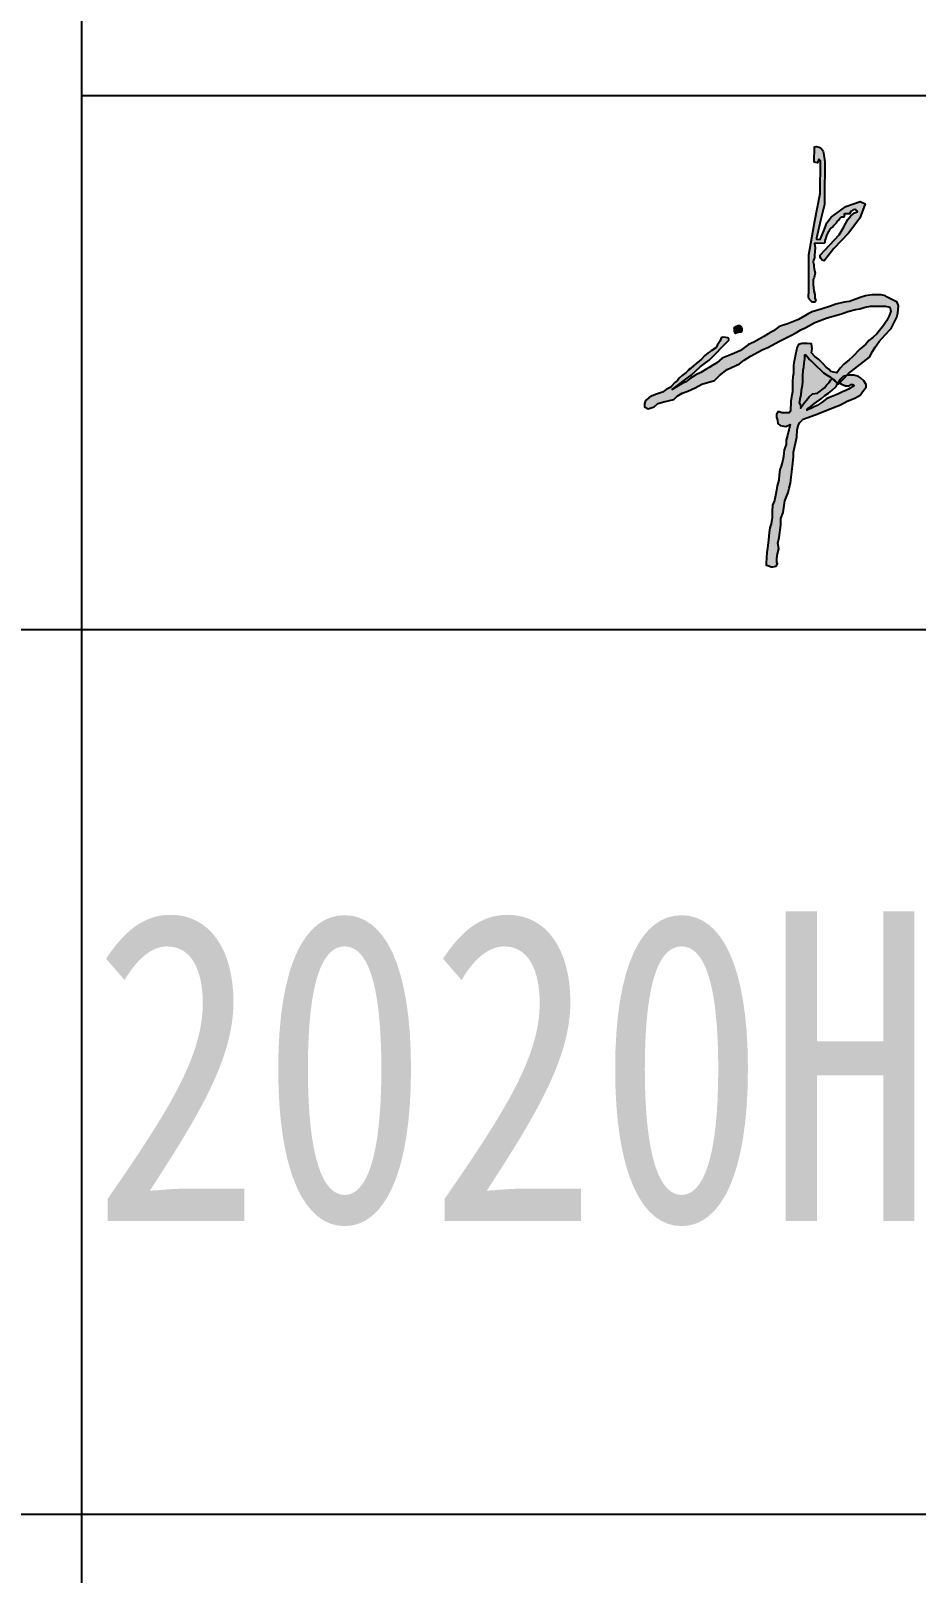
# Model space of a CAD drawing. Extents: x -266287 to 275962, y -324567 to 363765.
# Drawn here: x -78088 to -76086, y -52700 to -49213 of the extents above; entities that cross this region are included whole.
import ezdxf

# ---------------------------------------------------------------- set-up
doc = ezdxf.new("R2010")
doc.units = 0
doc.header["$LTSCALE"] = 1000
doc.linetypes.add('LENGSHUI', pattern=[22, 20, -1, 0, -1])
doc.layers.get('0').update_dxf_attribs({"linetype": 'CONTINUOUS'})
doc.layers.add('00签名', color=7, linetype='LENGSHUI')
doc.layers.add('PUB_TITLE', color=4, linetype='CONTINUOUS')
doc.styles.add('-黑体', font='simhei.ttf', dxfattribs={"width": 0.8})

msp = doc.modelspace()

# ---------------------------------------------------------------- hatches: boundary and pattern name
at = {"layer": '00签名', "linetype": 'Continuous'}
h = msp.add_hatch(color=256, dxfattribs=at)
edge = h.paths.add_edge_path()
edge.add_arc((-76313.39889, -49811.04456), 16.80529, 162.83120418, 244.10055383, ccw=False)
edge.add_line((-76329.45532, -49806.08385), (-76329.45532, -49772.14347))
edge.add_line((-76329.45532, -49772.14347), (-76328.93041, -49749.69107))
edge.add_line((-76328.93041, -49749.69107), (-76328.93041, -49719.4046))
edge.add_line((-76328.93041, -49719.4046), (-76315.87056, -49642.64814))
edge.add_line((-76315.87056, -49642.64814), (-76303.60593, -49580.65552))
edge.add_line((-76303.60593, -49580.65552), (-76302.41781, -49506.83769))
edge.add_line((-76302.41781, -49506.83769), (-76306.6328, -49502.62489))
edge.add_line((-76306.6328, -49502.62489), (-76309.79482, -49511.04913))
edge.add_line((-76309.79482, -49511.04913), (-76317.16869, -49509.99661))
edge.add_line((-76317.16869, -49509.99661), (-76316.11573, -49475.24441))
edge.add_arc((-76311.62801, -49490.16724), 15.58302, 4.5342285, 106.73751599, ccw=False)
edge.add_line((-76296.09376, -49488.93533), (-76292.93488, -49508.94273))
edge.add_line((-76292.93488, -49508.94273), (-76293.98784, -49588.97642))
edge.add_line((-76293.98784, -49588.97642), (-76293.98784, -49605.82626))
edge.add_line((-76293.98784, -49605.82626), (-76302.41781, -49641.62962))
edge.add_line((-76302.41781, -49641.62962), (-76311.90074, -49681.64714))
edge.add_line((-76311.90074, -49681.64714), (-76312.09562, -49684.16557))
edge.add_line((-76312.09562, -49684.16557), (-76303.12503, -49684.92301))
edge.add_line((-76303.12503, -49684.92301), (-76295.29854, -49664.80682))
edge.add_line((-76295.29854, -49664.80682), (-76288.51559, -49646.87046))
edge.add_line((-76288.51559, -49646.87046), (-76278.69634, -49634.47547))
edge.add_line((-76278.69634, -49634.47547), (-76245.62081, -49609.6855))
edge.add_line((-76245.62081, -49609.6855), (-76213.0639, -49598.32263))
edge.add_line((-76213.0639, -49598.32263), (-76201.69193, -49604.00406))
edge.add_line((-76201.69193, -49604.00406), (-76213.57938, -49636.54108))
edge.add_line((-76213.57938, -49636.54108), (-76239.41935, -49670.11158))
edge.add_line((-76239.41935, -49670.11158), (-76272.49488, -49705.23094))
edge.add_line((-76272.49488, -49705.23094), (-76294.71706, -49732.60326))
edge.add_arc((-76292.45665, -49721.69036), 11.14454, 172.35772452, 258.29772021, ccw=False)
edge.add_line((-76303.50221, -49720.20827), (-76260.60742, -49673.72604))
edge.add_line((-76260.60742, -49673.72604), (-76251.3068, -49658.74871))
edge.add_line((-76251.3068, -49658.74871), (-76245.10533, -49647.90258))
edge.add_line((-76245.10533, -49647.90258), (-76240.96893, -49639.12342))
edge.add_line((-76240.96893, -49639.12342), (-76234.25198, -49630.85965))
edge.add_line((-76234.25198, -49630.85965), (-76225.98231, -49624.66283))
edge.add_line((-76225.98231, -49624.66283), (-76219.11764, -49621.97306))
edge.add_line((-76219.11764, -49621.97306), (-76219.96944, -49619.68172))
edge.add_line((-76219.96944, -49619.68172), (-76221.74218, -49617.90848))
edge.add_line((-76221.74218, -49617.90848), (-76225.29082, -49616.8954))
edge.add_line((-76225.29082, -49616.8954), (-76229.09405, -49617.40262))
edge.add_line((-76229.09405, -49617.40262), (-76233.65478, -49620.18894))
edge.add_line((-76233.65478, -49620.18894), (-76234.67002, -49622.97526))
edge.add_line((-76234.67002, -49622.97526), (-76237.20341, -49626.26745))
edge.add_line((-76237.20341, -49626.26745), (-76241.00664, -49626.52038))
edge.add_line((-76241.00664, -49626.52038), (-76247.08867, -49626.52038))
edge.add_line((-76247.08867, -49626.52038), (-76248.86141, -49627.28053))
edge.add_line((-76248.86141, -49627.28053), (-76248.86141, -49629.81393))
edge.add_line((-76248.86141, -49629.81393), (-76248.60996, -49632.09303))
edge.add_line((-76248.60996, -49632.09303), (-76249.87666, -49634.37349))
edge.add_line((-76249.87666, -49634.37349), (-76253.17069, -49634.37349))
edge.add_line((-76253.17069, -49634.37349), (-76256.21328, -49634.11919))
edge.add_line((-76256.21328, -49634.11919), (-76258.49522, -49636.14536))
edge.add_line((-76258.49522, -49636.14536), (-76261.2832, -49640.70492))
edge.add_line((-76261.2832, -49640.70492), (-76262.5499, -49641.71801))
edge.add_line((-76262.5499, -49641.71801), (-76264.57724, -49643.49125))
edge.add_line((-76264.57724, -49643.49125), (-76267.11063, -49647.54359))
edge.add_line((-76267.11063, -49647.54359), (-76269.89862, -49649.82405))
edge.add_line((-76269.89862, -49649.82405), (-76272.43516, -49652.61037))
edge.add_line((-76272.43516, -49652.61037), (-76274.4625, -49654.88947))
edge.add_line((-76274.4625, -49654.88947), (-76279.52928, -49658.68888))
edge.add_line((-76279.52928, -49658.68888), (-76281.55977, -49661.22227))
edge.add_line((-76281.55977, -49661.22227), (-76284.8538, -49667.30078))
edge.add_line((-76284.8538, -49667.30078), (-76286.1205, -49669.32694))
edge.add_line((-76286.1205, -49669.32694), (-76289.16308, -49675.65974))
edge.add_line((-76289.16308, -49675.65974), (-76291.44188, -49683.25856))
edge.add_line((-76291.44188, -49683.25856), (-76292.71172, -49687.05797))
edge.add_line((-76292.71172, -49687.05797), (-76293.21777, -49691.1103))
edge.add_line((-76293.21777, -49691.1103), (-76294.22987, -49692.88354))
edge.add_line((-76294.22987, -49692.88354), (-76316.28232, -49693.3894))
edge.add_line((-76316.28232, -49693.3894), (-76315.00305, -49703.2306))
edge.add_line((-76315.00305, -49703.2306), (-76315.71969, -49711.48078))
edge.add_line((-76315.71969, -49711.48078), (-76316.43947, -49720.80796))
edge.add_line((-76316.43947, -49720.80796), (-76316.07801, -49725.82987))
edge.add_line((-76316.07801, -49725.82987), (-76318.59254, -49731.21078))
edge.add_line((-76318.59254, -49731.21078), (-76319.66751, -49734.79805))
edge.add_line((-76319.66751, -49734.79805), (-76317.87276, -49741.97259))
edge.add_line((-76317.87276, -49741.97259), (-76317.51444, -49746.2765))
edge.add_line((-76317.51444, -49746.2765), (-76316.7978, -49750.58177))
edge.add_line((-76316.7978, -49750.58177), (-76316.07801, -49754.16904))
edge.add_line((-76316.07801, -49754.16904), (-76315.00305, -49760.62559))
edge.add_line((-76315.00305, -49760.62559), (-76316.07801, -49766.72313))
edge.add_line((-76316.07801, -49766.72313), (-76317.15612, -49770.3104))
edge.add_line((-76317.15612, -49770.3104), (-76319.66751, -49774.97467))
edge.add_line((-76319.66751, -49774.97467), (-76319.66751, -49781.07222))
edge.add_line((-76319.66751, -49781.07222), (-76319.66751, -49786.45313))
edge.add_line((-76319.66751, -49786.45313), (-76318.59254, -49792.90967))
edge.add_line((-76318.59254, -49792.90967), (-76317.87276, -49800.80221))
edge.add_line((-76317.87276, -49800.80221), (-76315.71969, -49808.69339))
edge.add_line((-76315.71969, -49808.69339), (-76315.36137, -49816.58593))
edge.add_line((-76315.36137, -49816.58593), (-76313.56662, -49823.04248))
edge.add_line((-76313.56662, -49823.04248), (-76315.71969, -49825.91175))
edge.add_line((-76315.71969, -49825.91175), (-76320.73933, -49826.16196))
for points in [[(-76509.3324, -49911.20804), (-76512.529, -49907.21145), (-76522.9266, -49905.61363), (-76527.72307, -49907.21145), (-76529.32294, -49913.60544), (-76535.72242, -49922.39548), (-76539.72053, -49929.58906), (-76550.11498, -49935.98169), (-76556.51132, -49940.77651), (-76565.30904, -49947.96873), (-76571.70538, -49955.16231), (-76576.505, -49959.15754), (-76584.50121, -49965.55017), (-76590.09919, -49970.34634), (-76601.29514, -49979.93597), (-76598.39714, -49976.5214), (-76606.47822, -49985.49502), (-76615.45825, -49991.7775), (-76622.64352, -49998.05998), (-76626.23616, -50003.44497), (-76632.52249, -50007.93246), (-76639.70777, -50016.00858), (-76644.19621, -50019.59857), (-76651.38149, -50024.08606), (-76660.36151, -50029.47105), (-76675.62787, -50034.85603), (-76684.60789, -50038.44603), (-76689.99842, -50042.03602), (-76696.28475, -50047.41964), (-76698.97844, -50051.00963), (-76700.77319, -50056.39462), (-76700.77319, -50062.67711), (-76692.69211, -50067.16459), (-76679.2205, -50062.67711), (-76670.24048, -50055.49712), (-76656.76887, -50051.90713), (-76634.31724, -50046.52215), (-76627.13511, -50038.44603), (-76615.45825, -50032.16354), (-76602.88558, -50027.67605), (-76585.82448, -50019.59857), (-76571.45393, -50011.52245), (-76542.71911, -50003.44497), (-76531.04225, -49991.7775), (-76513.98115, -49978.31639), (-76486.14213, -49965.75142), (-76475.36421, -49957.67394), (-76460.9968, -49948.70033), (-76434.95253, -49934.34036), (-76420.58512, -49928.05788), (-76397.23455, -49915.49427), (-76371.19028, -49902.0318), (-76356.82287, -49894.85318), (-76346.9439, -49888.57069), (-76336.16598, -49883.18571), (-76315.51224, -49872.41573), (-76287.67322, -49861.64712), (-76255.34262, -49852.67214), (-76240.97521, -49847.28716), (-76223.91097, -49842.79967), (-76214.032, -49841.00467), (-76201.45933, -49837.41468), (-76189.78562, -49835.61969), (-76175.41821, -49835.61969), (-76155.66027, -49835.61969), (-76145.7813, -49837.41468), (-76143.98655, -49846.38966), (-76147.57919, -49857.15963), (-76152.96658, -49867.92825), (-76160.15185, -49878.69822), (-76169.13188, -49890.36569), (-76175.41821, -49897.54431), (-76183.49929, -49905.62179), (-76193.37826, -49912.80177), (-76200.56353, -49920.87925), (-76214.032, -49932.54537), (-76218.52358, -49937.03286), (-76225.70886, -49945.11034), (-76231.09624, -49950.49532), (-76238.28152, -49956.77645), (-76249.95524, -49966.64892), (-76258.03631, -49975.6239), (-76266.12054, -49986.39251), (-76279.57643, -49982.92491), (-76284.00515, -49978.05666), (-76289.76343, -49973.18842), (-76297.29131, -49965.22244), (-76307.03512, -49955.48595), (-76315.44938, -49948.84719), (-76323.42045, -49940.88122), (-76321.6477, -49931.58804), (-76323.42045, -49920.52298), (-76333.16426, -49920.08103), (-76344.23449, -49920.08103), (-76352.64874, -49921.85154), (-76356.63428, -49929.81752), (-76357.07746, -49934.24381), (-76359.29025, -49944.42225), (-76361.50618, -49956.81452), (-76362.8326, -49963.00998), (-76363.71897, -49970.09069), (-76363.71897, -49978.05666), (-76363.71897, -49986.46595), (-76365.49172, -49994.87523), (-76366.37809, -50005.49698), (-76365.9349, -50013.01964), (-76365.9349, -50020.98561), (-76366.37809, -50028.95295), (-76368.59088, -50040.4586), (-76369.92044, -50049.75314), (-76370.87282, -50072.48839), (-76373.26162, -50076.46186), (-76378.82817, -50076.46186), (-76389.96126, -50076.46186), (-76396.32303, -50074.07805), (-76399.50705, -50074.07805), (-76401.89272, -50079.64117), (-76401.89272, -50085.99981), (-76400.30228, -50093.15259), (-76399.50705, -50100.30538), (-76393.93737, -50105.07436), (-76385.98516, -50106.66402), (-76381.21383, -50107.45952), (-76371.67118, -50102.69055), (-76377.01456, -50128.0571), (-76380.1483, -50138.0846), (-76380.1483, -50148.11345), (-76385.16793, -50160.02298), (-76386.42206, -50175.06559), (-76387.67618, -50183.84067), (-76392.06718, -50197.00261), (-76394.57543, -50205.1508), (-76396.45818, -50216.43207), (-76396.84479, -50229.08815), (-76400.7989, -50241.73471), (-76403.17199, -50255.96277), (-76407.12609, -50274.93397), (-76411.08019, -50285.20896), (-76411.87227, -50299.43702), (-76411.87227, -50312.87501), (-76414.24536, -50327.10307), (-76417.41053, -50336.58799), (-76418.99154, -50346.86434), (-76420.57255, -50363.46397), (-76422.94564, -50382.43381), (-76423.73772, -50391.92009), (-76424.52665, -50404.56665), (-76425.31873, -50416.42314), (-76425.31873, -50421.16628), (-76419.78047, -50422.74642), (-76414.24536, -50424.32792), (-76410.29126, -50424.32792), (-76403.17199, -50423.53785), (-76400.00682, -50418.00464), (-76401.59097, -50414.05157), (-76401.59097, -50406.14815), (-76400.00682, -50395.08173), (-76396.84479, -50384.01531), (-76399.21788, -50371.36739), (-76396.05272, -50358.72083), (-76392.09861, -50329.47464), (-76392.09861, -50315.24658), (-76387.35243, -50301.80859), (-76383.39833, -50275.72404), (-76375.48698, -50256.7542), (-76373.90597, -50246.47785), (-76370.7408, -50235.41143), (-76369.15979, -50221.97344), (-76367.57878, -50210.11695), (-76365.20569, -50190.35568), (-76363.62468, -50175.33755), (-76363.62468, -50165.06256), (-76356.50541, -50131.86331), (-76355.71333, -50115.26368), (-76352.5513, -50103.40719), (-76349.38614, -50098.66541), (-76342.26687, -50090.76063), (-76333.56658, -50087.59899), (-76314.58501, -50081.27435), (-76301.13854, -50075.7425), (-76277.40764, -50066.25622), (-76257.63399, -50058.3528), (-76242.60651, -50050.44802), (-76225.20595, -50043.33331), (-76213.3405, -50036.21996), (-76207.80539, -50029.10525), (-76199.1051, -50018.83026), (-76199.1051, -50012.50698), (-76204.64022, -50003.81213), (-76212.54842, -49997.48749), (-76216.50567, -49994.32585), (-76227.57904, -49991.16421), (-76233.90623, -49991.16421), (-76240.23342, -49991.16421), (-76251.3068, -49994.32585), (-76258.42607, -50001.44056), (-76260.79916, -50004.6022), (-76262.38017, -50006.97377), (-76256.84506, -50010.92548), (-76251.3068, -50013.29705), (-76246.56062, -50015.66862), (-76237.86033, -50015.66862), (-76233.11415, -50012.50698), (-76230.74106, -50012.50698), (-76228.36797, -50014.08712), (-76227.57904, -50016.45869), (-76235.48724, -50020.4104), (-76239.44135, -50022.78197), (-76244.18753, -50025.15354), (-76252.88781, -50029.10525), (-76262.38017, -50033.84839), (-76267.12635, -50035.42989), (-76275.03455, -50038.59153), (-76282.15382, -50041.75317), (-76288.48102, -50044.12474), (-76298.76545, -50052.02816), (-76305.88472, -50056.7713), (-76310.62776, -50059.93294), (-76316.9581, -50063.09458), (-76323.28529, -50066.25622), (-76328.03147, -50067.83772), (-76333.56658, -50070.20929), (-76331.0992, -50066.75936), (-76325.34721, -50062.65263), (-76319.59521, -50057.72591), (-76316.30746, -50055.26323), (-76300.15159, -50043.87725), (-76293.14547, -50037.57708), (-76284.74065, -50031.97724), (-76277.03675, -50025.67708), (-76267.22693, -50017.27732), (-76264.42637, -50010.97715), (-76272.8312, -50001.17675), (-76279.13639, -49996.97619), (-76286.84343, -49992.07667), (-76295.24825, -49987.17578), (-76302.95215, -49979.47634), (-76309.25734, -49973.17618), (-76316.26346, -49966.1757), (-76323.96736, -49959.17521), (-76328.87069, -49954.27569), (-76335.87681, -49945.87457), (-76338.67737, -49945.87457), (-76338.67737, -49954.27569), (-76340.07922, -49963.37577), (-76341.47793, -49973.87514), (-76342.87978, -49980.87562), (-76343.58071, -49992.77563), (-76343.58071, -50004.67699), (-76344.28164, -50014.47739), (-76346.38127, -50026.3774), (-76347.0822, -50035.47748), (-76349.18497, -50045.27789), (-76350.58683, -50050.87773), (-76351.28461, -50053.67765), (-76347.78312, -50059.27749), (-76347.0822, -50062.77773), (-76347.78312, -50065.57765), (-76341.47793, -50055.77861), (-76328.16977, -50040.37701), (-76321.1668, -50033.37788), (-76309.25734, -50031.97724), (-76293.8464, -50020.07724), (-76288.94306, -50013.77707), (-76283.3388, -50008.17723), (-76279.13639, -50001.87707), (-76277.03675, -49999.07579), (-76262.32359, -50011.67611), (-76239.20875, -49987.8761), (-76191.72181, -49950.58099), (-76184.77541, -49937.69374), (-76178.8254, -49927.77911), (-76169.89567, -49914.89186), (-76156.99926, -49901.01192), (-76143.10961, -49886.14065), (-76136.16636, -49872.26071), (-76130.2132, -49860.36479), (-76128.22986, -49851.44148), (-76126.24652, -49834.58892), (-76129.2231, -49826.65695), (-76138.14969, -49821.70031), (-76152.03934, -49814.76102), (-76156.00602, -49811.78568), (-76165.92899, -49809.80303), (-76186.76189, -49809.80303), (-76200.6484, -49811.78568), (-76210.57137, -49814.76102), (-76237.35429, -49824.67429), (-76249.2606, -49826.65695), (-76268.10702, -49830.62225), (-76280.01333, -49835.58025), (-76298.86289, -49841.52821), (-76321.67913, -49848.4675), (-76330.60572, -49852.43281), (-76338.54222, -49857.39081), (-76352.43186, -49865.32142), (-76371.28143, -49873.25204), (-76379.21792, -49876.22738), (-76389.13775, -49879.20136), (-76397.07424, -49882.17534), (-76408.97741, -49891.09729), (-76420.88372, -49898.03794), (-76430.80355, -49903.9859), (-76441.71663, -49909.93386), (-76453.61979, -49916.87451), (-76465.52611, -49921.83115), (-76483.38243, -49935.71109), (-76492.30902, -49939.67639), (-76502.23199, -49943.6417), (-76525.04823, -49952.56365), (-76536.9514, -49963.4696), (-76545.88113, -49968.42624), (-76554.80772, -49974.37556), (-76559.77078, -49977.34954), (-76573.65729, -49985.28016), (-76584.57036, -49990.2368), (-76596.47353, -49998.16877), (-76607.3866, -50006.09939), (-76615.32309, -50010.0647), (-76628.2195, -50017.99667), (-76638.13933, -50023.94464), (-76595.48343, -49991.22812), (-76574.65053, -49972.39155), (-76565.72079, -49965.45226), (-76554.80772, -49957.52164)], [(-76497.37895, -49892.53872), (-76497.37895, -49888.45375), (-76497.69326, -49884.36877), (-76493.91832, -49881.54166), (-76489.20357, -49879.34143), (-76485.74609, -49879.34143), (-76481.65683, -49883.11228), (-76480.39956, -49885.94075), (-76480.39956, -49889.7116), (-76482.28546, -49893.79522), (-76487.31767, -49895.05308), (-76490.77515, -49895.05308), (-76495.17873, -49897.25195)]]:
    msp.add_hatch(color=256, dxfattribs=at).paths.add_polyline_path(points)

# ---------------------------------------------------------------- linework, layer by layer
msp.add_lwpolyline([(-76320.73933, -49826.16196, -0.3702552711), (-76329.45532, -49806.08385), (-76329.45532, -49772.14347), (-76328.93041, -49749.69107), (-76328.93041, -49719.4046), (-76315.87056, -49642.64814), (-76303.60593, -49580.65552), (-76302.41781, -49506.83769), (-76306.6328, -49502.62489), (-76309.79482, -49511.04913), (-76317.16869, -49509.99661), (-76316.11573, -49475.24441, -0.4780648024), (-76296.09376, -49488.93533), (-76292.93488, -49508.94273), (-76293.98784, -49588.97642), (-76293.98784, -49605.82626), (-76302.41781, -49641.62962), (-76311.90074, -49681.64714), (-76312.09562, -49684.16557), (-76303.12503, -49684.92301), (-76295.29854, -49664.80682), (-76288.51559, -49646.87046), (-76278.69634, -49634.47547), (-76245.62081, -49609.6855), (-76213.0639, -49598.32263), (-76201.69193, -49604.00406), (-76213.57938, -49636.54108), (-76239.41935, -49670.11158), (-76272.49488, -49705.23094), (-76294.71706, -49732.60326, -0.3936080635), (-76303.50221, -49720.20827), (-76260.60742, -49673.72604), (-76251.3068, -49658.74871), (-76245.10533, -49647.90258), (-76240.96893, -49639.12342), (-76234.25198, -49630.85965), (-76225.98231, -49624.66283), (-76219.11764, -49621.97306), (-76219.96944, -49619.68172), (-76221.74218, -49617.90848), (-76225.29082, -49616.8954), (-76229.09405, -49617.40262), (-76233.65478, -49620.18894), (-76234.67002, -49622.97526), (-76237.20341, -49626.26745), (-76241.00664, -49626.52038), (-76247.08867, -49626.52038), (-76248.86141, -49627.28053), (-76248.86141, -49629.81393), (-76248.60996, -49632.09303), (-76249.87666, -49634.37349), (-76253.17069, -49634.37349), (-76256.21328, -49634.11919), (-76258.49522, -49636.14536), (-76261.2832, -49640.70492), (-76262.5499, -49641.71801), (-76264.57724, -49643.49125), (-76267.11063, -49647.54359), (-76269.89862, -49649.82405), (-76272.43516, -49652.61037), (-76274.4625, -49654.88947), (-76279.52928, -49658.68888), (-76281.55977, -49661.22227), (-76284.8538, -49667.30078), (-76286.1205, -49669.32694), (-76289.16308, -49675.65974), (-76291.44188, -49683.25856), (-76292.71172, -49687.05797), (-76293.21777, -49691.1103), (-76294.22987, -49692.88354), (-76316.28232, -49693.3894), (-76315.00305, -49703.2306), (-76315.71969, -49711.48078), (-76316.43947, -49720.80796), (-76316.07801, -49725.82987), (-76318.59254, -49731.21078), (-76319.66751, -49734.79805), (-76317.87276, -49741.97259), (-76317.51444, -49746.2765), (-76316.7978, -49750.58177), (-76316.07801, -49754.16904), (-76315.00305, -49760.62559), (-76316.07801, -49766.72313), (-76317.15612, -49770.3104), (-76319.66751, -49774.97467), (-76319.66751, -49781.07222), (-76319.66751, -49786.45313), (-76318.59254, -49792.90967), (-76317.87276, -49800.80221), (-76315.71969, -49808.69339), (-76315.36137, -49816.58593), (-76313.56662, -49823.04248), (-76315.71969, -49825.91175)], format="xyb", close=True, dxfattribs=at)
for points in [[(-76509.3324, -49911.20804), (-76512.529, -49907.21145), (-76522.9266, -49905.61363), (-76527.72307, -49907.21145), (-76529.32294, -49913.60544), (-76535.72242, -49922.39548), (-76539.72053, -49929.58906), (-76550.11498, -49935.98169), (-76556.51132, -49940.77651), (-76565.30904, -49947.96873), (-76571.70538, -49955.16231), (-76576.505, -49959.15754), (-76584.50121, -49965.55017), (-76590.09919, -49970.34634), (-76601.29514, -49979.93597), (-76598.39714, -49976.5214), (-76606.47822, -49985.49502), (-76615.45825, -49991.7775), (-76622.64352, -49998.05998), (-76626.23616, -50003.44497), (-76632.52249, -50007.93246), (-76639.70777, -50016.00858), (-76644.19621, -50019.59857), (-76651.38149, -50024.08606), (-76660.36151, -50029.47105), (-76675.62787, -50034.85603), (-76684.60789, -50038.44603), (-76689.99842, -50042.03602), (-76696.28475, -50047.41964), (-76698.97844, -50051.00963), (-76700.77319, -50056.39462), (-76700.77319, -50062.67711), (-76692.69211, -50067.16459), (-76679.2205, -50062.67711), (-76670.24048, -50055.49712), (-76656.76887, -50051.90713), (-76634.31724, -50046.52215), (-76627.13511, -50038.44603), (-76615.45825, -50032.16354), (-76602.88558, -50027.67605), (-76585.82448, -50019.59857), (-76571.45393, -50011.52245), (-76542.71911, -50003.44497), (-76531.04225, -49991.7775), (-76513.98115, -49978.31639), (-76486.14213, -49965.75142), (-76475.36421, -49957.67394), (-76460.9968, -49948.70033), (-76434.95253, -49934.34036), (-76420.58512, -49928.05788), (-76397.23455, -49915.49427), (-76371.19028, -49902.0318), (-76356.82287, -49894.85318), (-76346.9439, -49888.57069), (-76336.16598, -49883.18571), (-76315.51224, -49872.41573), (-76287.67322, -49861.64712), (-76255.34262, -49852.67214), (-76240.97521, -49847.28716), (-76223.91097, -49842.79967), (-76214.032, -49841.00467), (-76201.45933, -49837.41468), (-76189.78562, -49835.61969), (-76175.41821, -49835.61969), (-76155.66027, -49835.61969), (-76145.7813, -49837.41468), (-76143.98655, -49846.38966), (-76147.57919, -49857.15963), (-76152.96658, -49867.92825), (-76160.15185, -49878.69822), (-76169.13188, -49890.36569), (-76175.41821, -49897.54431), (-76183.49929, -49905.62179), (-76193.37826, -49912.80177), (-76200.56353, -49920.87925), (-76214.032, -49932.54537), (-76218.52358, -49937.03286), (-76225.70886, -49945.11034), (-76231.09624, -49950.49532), (-76238.28152, -49956.77645), (-76249.95524, -49966.64892), (-76258.03631, -49975.6239), (-76266.12054, -49986.39251), (-76279.57643, -49982.92491), (-76284.00515, -49978.05666), (-76289.76343, -49973.18842), (-76297.29131, -49965.22244), (-76307.03512, -49955.48595), (-76315.44938, -49948.84719), (-76323.42045, -49940.88122), (-76321.6477, -49931.58804), (-76323.42045, -49920.52298), (-76333.16426, -49920.08103), (-76344.23449, -49920.08103), (-76352.64874, -49921.85154), (-76356.63428, -49929.81752), (-76357.07746, -49934.24381), (-76359.29025, -49944.42225), (-76361.50618, -49956.81452), (-76362.8326, -49963.00998), (-76363.71897, -49970.09069), (-76363.71897, -49978.05666), (-76363.71897, -49986.46595), (-76365.49172, -49994.87523), (-76366.37809, -50005.49698), (-76365.9349, -50013.01964), (-76365.9349, -50020.98561), (-76366.37809, -50028.95295), (-76368.59088, -50040.4586), (-76369.92044, -50049.75314), (-76370.87282, -50072.48839), (-76373.26162, -50076.46186), (-76378.82817, -50076.46186), (-76389.96126, -50076.46186), (-76396.32303, -50074.07805), (-76399.50705, -50074.07805), (-76401.89272, -50079.64117), (-76401.89272, -50085.99981), (-76400.30228, -50093.15259), (-76399.50705, -50100.30538), (-76393.93737, -50105.07436), (-76385.98516, -50106.66402), (-76381.21383, -50107.45952), (-76371.67118, -50102.69055), (-76377.01456, -50128.0571), (-76380.1483, -50138.0846), (-76380.1483, -50148.11345), (-76385.16793, -50160.02298), (-76386.42206, -50175.06559), (-76387.67618, -50183.84067), (-76392.06718, -50197.00261), (-76394.57543, -50205.1508), (-76396.45818, -50216.43207), (-76396.84479, -50229.08815), (-76400.7989, -50241.73471), (-76403.17199, -50255.96277), (-76407.12609, -50274.93397), (-76411.08019, -50285.20896), (-76411.87227, -50299.43702), (-76411.87227, -50312.87501), (-76414.24536, -50327.10307), (-76417.41053, -50336.58799), (-76418.99154, -50346.86434), (-76420.57255, -50363.46397), (-76422.94564, -50382.43381), (-76423.73772, -50391.92009), (-76424.52665, -50404.56665), (-76425.31873, -50416.42314), (-76425.31873, -50421.16628), (-76419.78047, -50422.74642), (-76414.24536, -50424.32792), (-76410.29126, -50424.32792), (-76403.17199, -50423.53785), (-76400.00682, -50418.00464), (-76401.59097, -50414.05157), (-76401.59097, -50406.14815), (-76400.00682, -50395.08173), (-76396.84479, -50384.01531), (-76399.21788, -50371.36739), (-76396.05272, -50358.72083), (-76392.09861, -50329.47464), (-76392.09861, -50315.24658), (-76387.35243, -50301.80859), (-76383.39833, -50275.72404), (-76375.48698, -50256.7542), (-76373.90597, -50246.47785), (-76370.7408, -50235.41143), (-76369.15979, -50221.97344), (-76367.57878, -50210.11695), (-76365.20569, -50190.35568), (-76363.62468, -50175.33755), (-76363.62468, -50165.06256), (-76356.50541, -50131.86331), (-76355.71333, -50115.26368), (-76352.5513, -50103.40719), (-76349.38614, -50098.66541), (-76342.26687, -50090.76063), (-76333.56658, -50087.59899), (-76314.58501, -50081.27435), (-76301.13854, -50075.7425), (-76277.40764, -50066.25622), (-76257.63399, -50058.3528), (-76242.60651, -50050.44802), (-76225.20595, -50043.33331), (-76213.3405, -50036.21996), (-76207.80539, -50029.10525), (-76199.1051, -50018.83026), (-76199.1051, -50012.50698), (-76204.64022, -50003.81213), (-76212.54842, -49997.48749), (-76216.50567, -49994.32585), (-76227.57904, -49991.16421), (-76233.90623, -49991.16421), (-76240.23342, -49991.16421), (-76251.3068, -49994.32585), (-76258.42607, -50001.44056), (-76260.79916, -50004.6022), (-76262.38017, -50006.97377), (-76256.84506, -50010.92548), (-76251.3068, -50013.29705), (-76246.56062, -50015.66862), (-76237.86033, -50015.66862), (-76233.11415, -50012.50698), (-76230.74106, -50012.50698), (-76228.36797, -50014.08712), (-76227.57904, -50016.45869), (-76235.48724, -50020.4104), (-76239.44135, -50022.78197), (-76244.18753, -50025.15354), (-76252.88781, -50029.10525), (-76262.38017, -50033.84839), (-76267.12635, -50035.42989), (-76275.03455, -50038.59153), (-76282.15382, -50041.75317), (-76288.48102, -50044.12474), (-76298.76545, -50052.02816), (-76305.88472, -50056.7713), (-76310.62776, -50059.93294), (-76316.9581, -50063.09458), (-76323.28529, -50066.25622), (-76328.03147, -50067.83772), (-76333.56658, -50070.20929), (-76331.0992, -50066.75936), (-76325.34721, -50062.65263), (-76319.59521, -50057.72591), (-76316.30746, -50055.26323), (-76300.15159, -50043.87725), (-76293.14547, -50037.57708), (-76284.74065, -50031.97724), (-76277.03675, -50025.67708), (-76267.22693, -50017.27732), (-76264.42637, -50010.97715), (-76272.8312, -50001.17675), (-76279.13639, -49996.97619), (-76286.84343, -49992.07667), (-76295.24825, -49987.17578), (-76302.95215, -49979.47634), (-76309.25734, -49973.17618), (-76316.26346, -49966.1757), (-76323.96736, -49959.17521), (-76328.87069, -49954.27569), (-76335.87681, -49945.87457), (-76338.67737, -49945.87457), (-76338.67737, -49954.27569), (-76340.07922, -49963.37577), (-76341.47793, -49973.87514), (-76342.87978, -49980.87562), (-76343.58071, -49992.77563), (-76343.58071, -50004.67699), (-76344.28164, -50014.47739), (-76346.38127, -50026.3774), (-76347.0822, -50035.47748), (-76349.18497, -50045.27789), (-76350.58683, -50050.87773), (-76351.28461, -50053.67765), (-76347.78312, -50059.27749), (-76347.0822, -50062.77773), (-76347.78312, -50065.57765), (-76341.47793, -50055.77861), (-76328.16977, -50040.37701), (-76321.1668, -50033.37788), (-76309.25734, -50031.97724), (-76293.8464, -50020.07724), (-76288.94306, -50013.77707), (-76283.3388, -50008.17723), (-76279.13639, -50001.87707), (-76277.03675, -49999.07579), (-76262.32359, -50011.67611), (-76239.20875, -49987.8761), (-76191.72181, -49950.58099), (-76184.77541, -49937.69374), (-76178.8254, -49927.77911), (-76169.89567, -49914.89186), (-76156.99926, -49901.01192), (-76143.10961, -49886.14065), (-76136.16636, -49872.26071), (-76130.2132, -49860.36479), (-76128.22986, -49851.44148), (-76126.24652, -49834.58892), (-76129.2231, -49826.65695), (-76138.14969, -49821.70031), (-76152.03934, -49814.76102), (-76156.00602, -49811.78568), (-76165.92899, -49809.80303), (-76186.76189, -49809.80303), (-76200.6484, -49811.78568), (-76210.57137, -49814.76102), (-76237.35429, -49824.67429), (-76249.2606, -49826.65695), (-76268.10702, -49830.62225), (-76280.01333, -49835.58025), (-76298.86289, -49841.52821), (-76321.67913, -49848.4675), (-76330.60572, -49852.43281), (-76338.54222, -49857.39081), (-76352.43186, -49865.32142), (-76371.28143, -49873.25204), (-76379.21792, -49876.22738), (-76389.13775, -49879.20136), (-76397.07424, -49882.17534), (-76408.97741, -49891.09729), (-76420.88372, -49898.03794), (-76430.80355, -49903.9859), (-76441.71663, -49909.93386), (-76453.61979, -49916.87451), (-76465.52611, -49921.83115), (-76483.38243, -49935.71109), (-76492.30902, -49939.67639), (-76502.23199, -49943.6417), (-76525.04823, -49952.56365), (-76536.9514, -49963.4696), (-76545.88113, -49968.42624), (-76554.80772, -49974.37556), (-76559.77078, -49977.34954), (-76573.65729, -49985.28016), (-76584.57036, -49990.2368), (-76596.47353, -49998.16877), (-76607.3866, -50006.09939), (-76615.32309, -50010.0647), (-76628.2195, -50017.99667), (-76638.13933, -50023.94464), (-76595.48343, -49991.22812), (-76574.65053, -49972.39155), (-76565.72079, -49965.45226), (-76554.80772, -49957.52164)], [(-76497.37895, -49892.53872), (-76497.37895, -49888.45375), (-76497.69326, -49884.36877), (-76493.91832, -49881.54166), (-76489.20357, -49879.34143), (-76485.74609, -49879.34143), (-76481.65683, -49883.11228), (-76480.39956, -49885.94075), (-76480.39956, -49889.7116), (-76482.28546, -49893.79522), (-76487.31767, -49895.05308), (-76490.77515, -49895.05308), (-76495.17873, -49897.25195)]]:
    msp.add_lwpolyline(points, close=True, dxfattribs=at)
at = {"layer": 'PUB_TITLE'}
for p, q in [((-77974.04313, -34998.43049), (-77974.04313, -60566.69496)), ((-77974.04313, -49358.80748), (-73764.58828, -49358.80748)), ((-82183.49798, -50566.69496), (-73764.58828, -50566.69496)), ((-82183.49798, -52566.69496), (-73764.58828, -52566.69496))]:
    msp.add_line(p, q, dxfattribs=at)

# ---------------------------------------------------------------- texts
at = {"style": '-黑体', "width": 0.8}
msp.add_text('2020HF-164', height=700, dxfattribs=at).set_placement((-77950.32454, -51903.85902, -0.28634))

doc.saveas('drawing.dxf')
